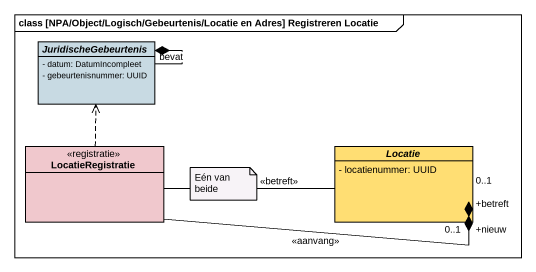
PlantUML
@startuml
mainframe class [NPA/Object/Logisch/Gebeurtenis/Locatie en Adres] Registreren Locatie
hide circle
hide empty members
skinparam classAttributeIconSize 0
abstract class JuridischeGebeurtenis #C8DAE3 {
  - datum: DatumIncompleet
  - gebeurtenisnummer: UUID
}
class LocatieRegistratie <<registratie>> #F0C8CD
abstract class Locatie #FFDE73 {
  - locatienummer: UUID
}
JuridischeGebeurtenis --* JuridischeGebeurtenis : bevat
LocatieRegistratie .up.> JuridischeGebeurtenis
LocatieRegistratie -right-* "+betreft\n0..1" Locatie : <<betreft>>
LocatieRegistratie -right-* "+nieuw\n0..1" Locatie : <<aanvang>>
note as N1
  Eén van beide
end note
@enduml
